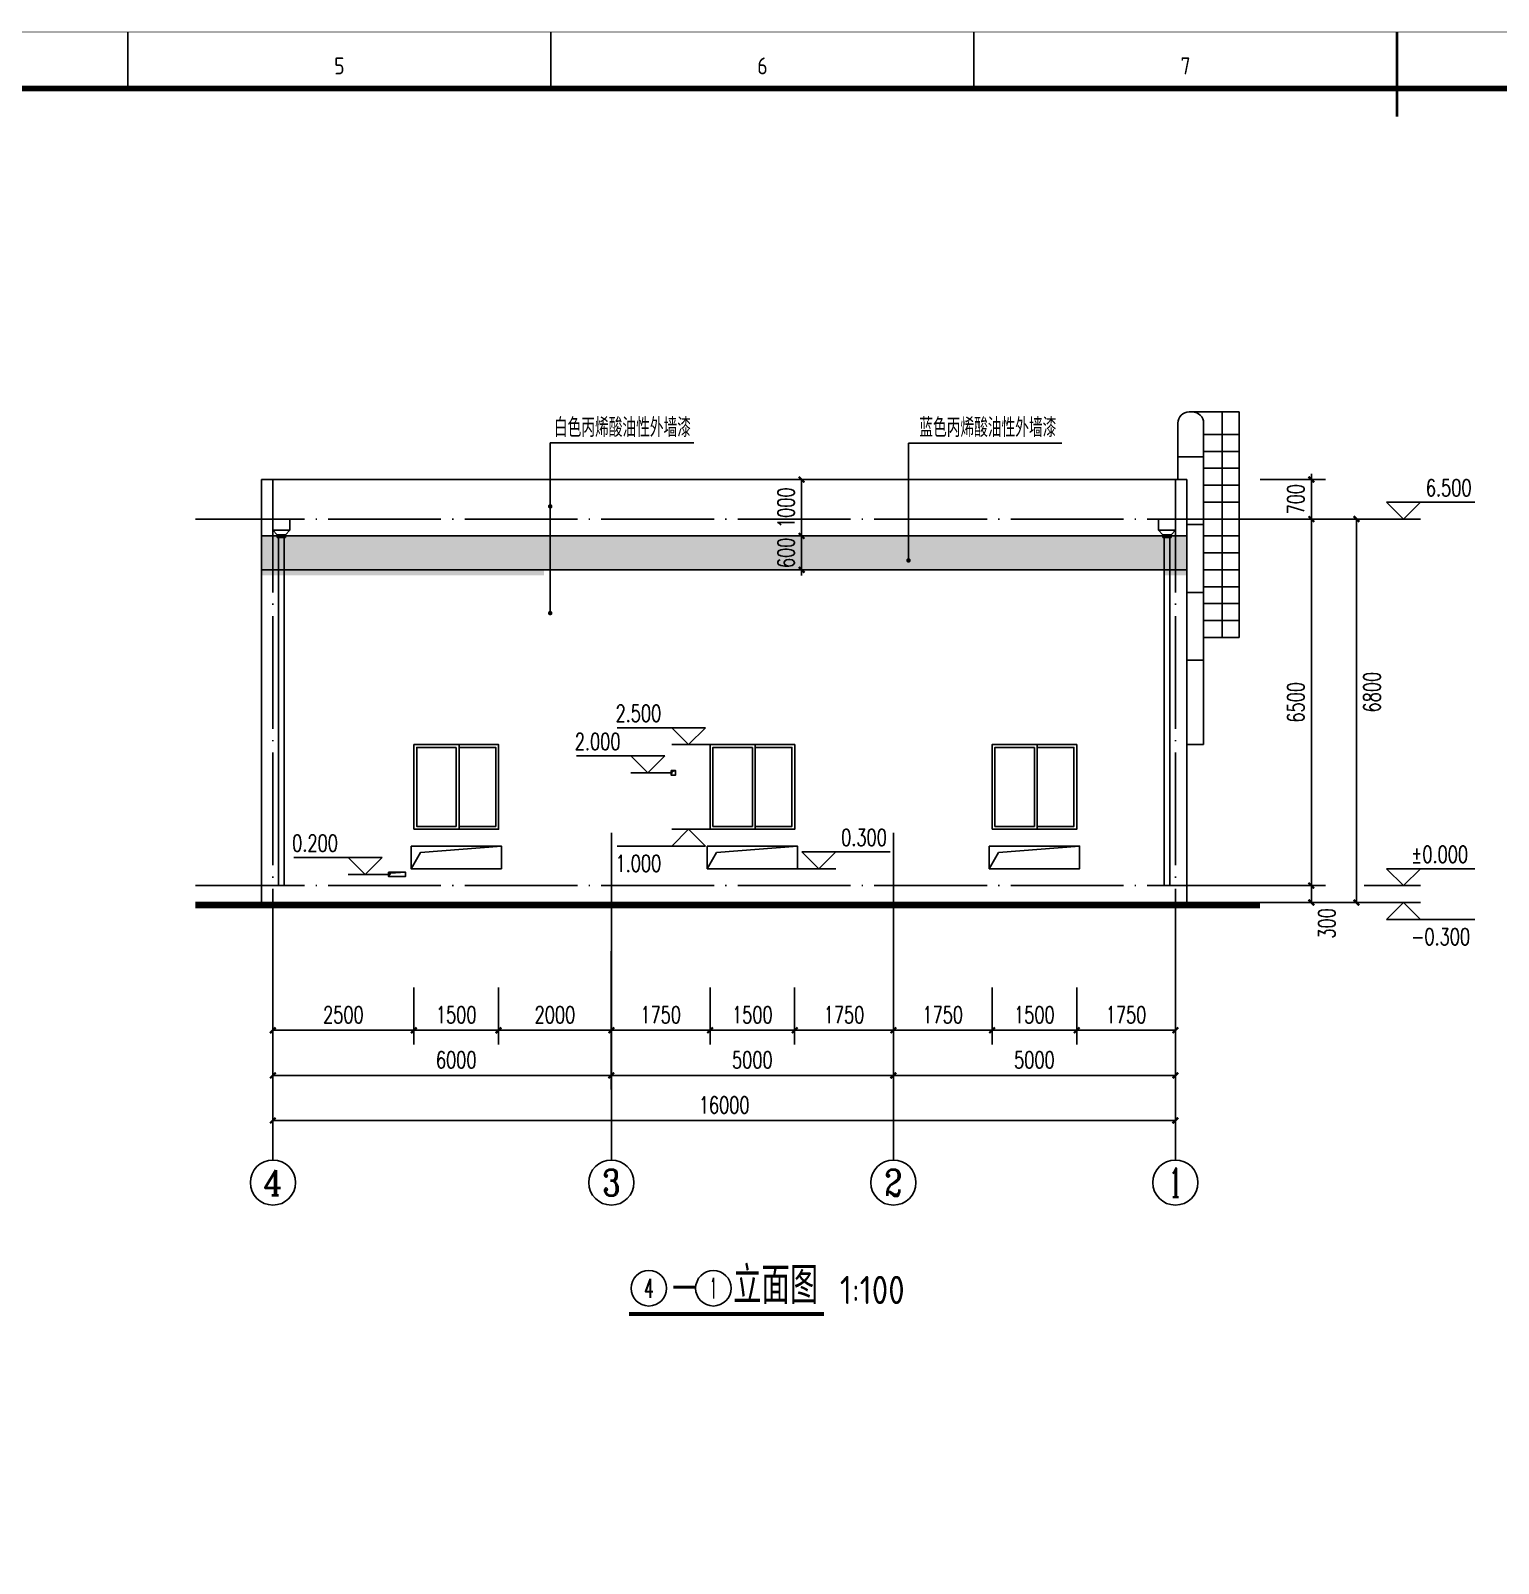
# Model space of a CAD drawing. Extents: x 36816 to 262577, y 14502 to 89811.
# Drawn here: x 185829 to 211848, y 53461 to 80637 of the extents above; entities that cross this region are included whole.
import ezdxf
from ezdxf.enums import TextEntityAlignment as Align

# ---------------------------------------------------------------- set-up
doc = ezdxf.new("R2010")
doc.units = 0
doc.header["$LTSCALE"] = 1000
doc.header["$MEASUREMENT"] = 0
doc.linetypes.add('DOTE', pattern=[2.42, 2, -0.2, 0.02, -0.2])
doc.layers.get('0').update_dxf_attribs({"color": 8})
doc.layers.get('Defpoints').update_dxf_attribs({"color": 8})
for name, color, linetype in [('3T_WOOD', 8, 'Continuous'), ('AXIS', 8, 'Continuous'), ('AXIS_TEXT', 8, 'Continuous'), ('DIM_ELEV', 8, 'Continuous'), ('DIM_LEAD', 8, 'Continuous'), ('DIM_SYMB', 8, 'Continuous'), ('DOTE', 8, 'DOTE'), ('PUB_DIM', 8, 'Continuous'), ('PUB_TEXT', 8, 'Continuous'), ('WALL', 8, 'Continuous'), ('WINDOW', 8, 'Continuous')]:
    doc.layers.add(name, color=color, linetype=linetype)
doc.styles.add('_HZTXT', font='standard.shx', dxfattribs={"width": 0.8, "bigfont": 'haiwenhz.shx'})
doc.styles.add('_TCH_AXIS', font='COMPLEX.shx', dxfattribs={"bigfont": 'gbcbig.shx'})
doc.styles.add('_TCH_DIM', font='simplex.shx', dxfattribs={"bigfont": 'gbcbig.shx'})
doc.styles.add('_TCH_DIM_T3', font='simplex.shx', dxfattribs={"width": 0.705882, "bigfont": 'gbcbig.shx'})
doc.styles.get("Standard").update_dxf_attribs({"font": 'gbenor.shx', "bigfont": 'gbcbig.shx'})
doc.styles.add('TK', font='GEDITXT.SHX', dxfattribs={"width": 0.85, "height": 3.5, "bigfont": 'DXT.SHX'})
doc.dimstyles.new('_TCH_ARCH&&100', dxfattribs={"dimtxt": 297.5, "dimasz": 100, "dimexe": 250, "dimexo": 300, "dimgap": 126.25, "dimtad": 1, "dimdec": 0, "dimzin": 0, "dimdsep": 46, "dimtxsty": '_TCH_DIM_T3', "dimblk": 'ARCHTICK', "dimcen": 0.09, "dimclrt": 7, "dimazin": 2, "dimtfac": 1, "dimtdec": 0, "dimtix": 1, "dimtmove": 2, "dimatfit": 3, "dimldrblk": 'ARCHTICK', "dimfxl": 0, "dimtolj": 1, "dimtzin": 0, "dimarcsym": 0})

# ---------------------------------------------------------------- blocks, each defined once
blk = doc.blocks.new('_RAINH')
for p, q in [((-150, 0), (-150, -200)), ((150, 0), (-150, 0)), ((150, -200), (150, 0)), ((-150, -200), (150, -200)), ((-150, -200), (-75, -280)), ((75, -280), (150, -200)), ((-75, -280), (75, -280)), ((-75, -280), (-75, -330)), ((-75, -330), (75, -330)), ((75, -330), (75, -280))]:
    blk.add_line(p, q)
blk = doc.blocks.new('GEDI_WK_A11')
at = {"color": 3}
for p, q in [((300, 584), (300, 594)), ((375, 584), (375, 594)), ((450, 584), (450, 594)), ((525, 584), (525, 594))]:
    blk.add_line(p, q, dxfattribs=at)
for points, const_width in [([(0, 0), (1050, 0), (1050, 594), (0, 594)], 0.1), ([(25, 10), (1040, 10), (1040, 584), (25, 584)], 1)]:
    blk.add_lwpolyline(points, close=True, dxfattribs=dict(at, const_width=const_width))
at = {"color": 3, "const_width": 0.5}
blk.add_lwpolyline([(525, 579), (525, 594)], dxfattribs=at)
at = {"color": 3}
for s, p in [('5', (337.5, 588)), ('6', (412.5, 588)), ('7', (487.5, 588))]:
    blk.add_text(s, height=3, dxfattribs=at).set_placement(p, align=Align.MIDDLE)
blk = doc.blocks.new('A$C7DF8697A')
blk.add_blockref('GEDI_WK_A11', (0, 0))
at = {"style": 'TK', "width": 0.85}
for tag, height, p in [('PROJECTNAME', 4.75, (985, 44)), ('PHASE', 4, (1027, 44)), ('DRAWINGNAME', 4.75, (995, 31))]:
    blk.add_attdef(tag, text='', height=height, dxfattribs=at).set_placement(p, align=Align.MIDDLE_CENTER)
for tag, p, height in [('APPROVE', (872, 32.75), 3.5), ('DESIGN', (917, 32.75), 3.5), ('REVIEW1', (872, 25.75), 3.5), ('DRAW', (917, 25.75), 3.5), ('REVIEW2', (872, 18.75), 3.5), ('PROPORTION', (917, 18.75), 3.5), ('DRAWINGNUMBER', (967, 18.5), 4), ('CHECK', (872, 11.75), 3.5), ('DATE', (917, 11.75), 3.5), ('VERSION', (1033, 11.75), 3.5)]:
    blk.add_attdef(tag, p, '', height=height, dxfattribs=at)
blk = doc.blocks.new('_ArchTick')
at = {"color": 0, "linetype": 'ByBlock', "const_width": 0.4}
blk.add_lwpolyline([(-0.5, -0.5), (0.5, 0.5)], dxfattribs=at)
blk = doc.blocks.new('*D48')
at = {"layer": 'Defpoints', "color": 0, "transparency": 16777216}
for p in [(198835, 72678), (199496, 72678), (198835, 71678)]:
    blk.add_point(p, dxfattribs=at)
at = {"layer": 'PUB_DIM', "color": 0, "lineweight": -2, "transparency": 16777216}
for p, q in [((199135, 72678), (199746, 72678)), ((199496, 71678), (199496, 72678)), ((199135, 71678), (199746, 71678))]:
    blk.add_line(p, q, dxfattribs=at)
at = {"layer": 'PUB_DIM', "color": 0, "lineweight": -2, "transparency": 16777216, "xscale": 100, "yscale": 100, "zscale": 100}
for p, rotation in [((199496, 72678), 90), ((199496, 71678), 270)]:
    blk.add_blockref('_ArchTick', p, dxfattribs=dict(at, rotation=rotation))
at = {"layer": 'PUB_DIM', "color": 7, "transparency": 16777216, "insert": (199221, 72178), "char_height": 297.5, "attachment_point": 5, "rotation": 90, "style": '_TCH_DIM_T3'}
blk.add_mtext('\\A1;1000', dxfattribs=at)
blk = doc.blocks.new('*D49')
at = {"layer": 'Defpoints', "color": 0, "transparency": 16777216}
for p in [(198835, 71678), (199496, 71678), (198835, 71078)]:
    blk.add_point(p, dxfattribs=at)
at = {"layer": 'PUB_DIM', "color": 0, "lineweight": -2, "transparency": 16777216}
for p, q in [((199496, 71678), (199496, 71778)), ((199135, 71678), (199746, 71678)), ((199496, 71078), (199496, 71678)), ((199135, 71078), (199746, 71078)), ((199496, 71078), (199496, 70978))]:
    blk.add_line(p, q, dxfattribs=at)
at = {"layer": 'PUB_DIM', "color": 0, "lineweight": -2, "transparency": 16777216, "xscale": 100, "yscale": 100, "zscale": 100}
for p, rotation in [((199496, 71678), 270), ((199496, 71078), 90)]:
    blk.add_blockref('_ArchTick', p, dxfattribs=dict(at, rotation=rotation))
at = {"layer": 'PUB_DIM', "color": 7, "transparency": 16777216, "insert": (199221, 71378), "char_height": 297.5, "attachment_point": 5, "rotation": 90, "style": '_TCH_DIM_T3'}
blk.add_mtext('\\A1;600', dxfattribs=at)
blk = doc.blocks.new('*D77')
at = {"layer": 'Defpoints', "color": 0, "transparency": 16777216}
for p in [(204373, 63973), (206123, 63973), (206123, 62913)]:
    blk.add_point(p, dxfattribs=at)
at = {"layer": 'PUB_DIM', "color": 0, "lineweight": -2, "transparency": 16777216}
for p, q in [((204373, 63673), (204373, 62663)), ((206123, 63673), (206123, 62663)), ((204373, 62913), (206123, 62913))]:
    blk.add_line(p, q, dxfattribs=at)
at = {"layer": 'PUB_DIM', "color": 0, "lineweight": -2, "transparency": 16777216, "xscale": 100, "yscale": 100, "zscale": 100, "rotation": 180}
blk.add_blockref('_ArchTick', (204373, 62913), dxfattribs=at)
at = {"layer": 'PUB_DIM', "color": 0, "lineweight": -2, "transparency": 16777216, "xscale": 100, "yscale": 100, "zscale": 100}
blk.add_blockref('_ArchTick', (206123, 62913), dxfattribs=at)
at = {"layer": 'PUB_DIM', "color": 7, "transparency": 16777216, "insert": (205248, 63188), "char_height": 297.5, "attachment_point": 5, "style": '_TCH_DIM_T3'}
blk.add_mtext('\\A1;1750', dxfattribs=at)
blk = doc.blocks.new('*D78')
at = {"layer": 'Defpoints', "color": 0, "transparency": 16777216}
for p in [(202873, 63973), (204373, 63973), (204373, 62913)]:
    blk.add_point(p, dxfattribs=at)
at = {"layer": 'PUB_DIM', "color": 0, "lineweight": -2, "transparency": 16777216}
for p, q in [((202873, 63673), (202873, 62663)), ((204373, 63673), (204373, 62663)), ((202873, 62913), (204373, 62913))]:
    blk.add_line(p, q, dxfattribs=at)
at = {"layer": 'PUB_DIM', "color": 0, "lineweight": -2, "transparency": 16777216, "xscale": 100, "yscale": 100, "zscale": 100, "rotation": 180}
blk.add_blockref('_ArchTick', (202873, 62913), dxfattribs=at)
at = {"layer": 'PUB_DIM', "color": 0, "lineweight": -2, "transparency": 16777216, "xscale": 100, "yscale": 100, "zscale": 100}
blk.add_blockref('_ArchTick', (204373, 62913), dxfattribs=at)
at = {"layer": 'PUB_DIM', "color": 7, "transparency": 16777216, "insert": (203623, 63188), "char_height": 297.5, "attachment_point": 5, "style": '_TCH_DIM_T3'}
blk.add_mtext('\\A1;1500', dxfattribs=at)
blk = doc.blocks.new('*D79')
at = {"layer": 'Defpoints', "color": 0, "transparency": 16777216}
for p in [(201123, 63973), (202873, 63973), (202873, 62913)]:
    blk.add_point(p, dxfattribs=at)
at = {"layer": 'PUB_DIM', "color": 0, "lineweight": -2, "transparency": 16777216}
for p, q in [((201123, 63673), (201123, 62663)), ((202873, 63673), (202873, 62663)), ((201123, 62913), (202873, 62913))]:
    blk.add_line(p, q, dxfattribs=at)
at = {"layer": 'PUB_DIM', "color": 0, "lineweight": -2, "transparency": 16777216, "xscale": 100, "yscale": 100, "zscale": 100, "rotation": 180}
blk.add_blockref('_ArchTick', (201123, 62913), dxfattribs=at)
at = {"layer": 'PUB_DIM', "color": 0, "lineweight": -2, "transparency": 16777216, "xscale": 100, "yscale": 100, "zscale": 100}
blk.add_blockref('_ArchTick', (202873, 62913), dxfattribs=at)
at = {"layer": 'PUB_DIM', "color": 7, "transparency": 16777216, "insert": (201998, 63188), "char_height": 297.5, "attachment_point": 5, "style": '_TCH_DIM_T3'}
blk.add_mtext('\\A1;1750', dxfattribs=at)
blk = doc.blocks.new('*D80')
at = {"layer": 'Defpoints', "color": 0, "transparency": 16777216}
for p in [(199373, 63973), (201123, 63973), (201123, 62913)]:
    blk.add_point(p, dxfattribs=at)
at = {"layer": 'PUB_DIM', "color": 0, "lineweight": -2, "transparency": 16777216}
for p, q in [((199373, 63673), (199373, 62663)), ((201123, 63673), (201123, 62663)), ((199373, 62913), (201123, 62913))]:
    blk.add_line(p, q, dxfattribs=at)
at = {"layer": 'PUB_DIM', "color": 0, "lineweight": -2, "transparency": 16777216, "xscale": 100, "yscale": 100, "zscale": 100, "rotation": 180}
blk.add_blockref('_ArchTick', (199373, 62913), dxfattribs=at)
at = {"layer": 'PUB_DIM', "color": 0, "lineweight": -2, "transparency": 16777216, "xscale": 100, "yscale": 100, "zscale": 100}
blk.add_blockref('_ArchTick', (201123, 62913), dxfattribs=at)
at = {"layer": 'PUB_DIM', "color": 7, "transparency": 16777216, "insert": (200248, 63188), "char_height": 297.5, "attachment_point": 5, "style": '_TCH_DIM_T3'}
blk.add_mtext('\\A1;1750', dxfattribs=at)
blk = doc.blocks.new('*D81')
at = {"layer": 'Defpoints', "color": 0, "transparency": 16777216}
for p in [(197873, 63973), (199373, 63973), (199373, 62913)]:
    blk.add_point(p, dxfattribs=at)
at = {"layer": 'PUB_DIM', "color": 0, "lineweight": -2, "transparency": 16777216}
for p, q in [((197873, 63673), (197873, 62663)), ((199373, 63673), (199373, 62663)), ((197873, 62913), (199373, 62913))]:
    blk.add_line(p, q, dxfattribs=at)
at = {"layer": 'PUB_DIM', "color": 0, "lineweight": -2, "transparency": 16777216, "xscale": 100, "yscale": 100, "zscale": 100, "rotation": 180}
blk.add_blockref('_ArchTick', (197873, 62913), dxfattribs=at)
at = {"layer": 'PUB_DIM', "color": 0, "lineweight": -2, "transparency": 16777216, "xscale": 100, "yscale": 100, "zscale": 100}
blk.add_blockref('_ArchTick', (199373, 62913), dxfattribs=at)
at = {"layer": 'PUB_DIM', "color": 7, "transparency": 16777216, "insert": (198623, 63188), "char_height": 297.5, "attachment_point": 5, "style": '_TCH_DIM_T3'}
blk.add_mtext('\\A1;1500', dxfattribs=at)
blk = doc.blocks.new('*D82')
at = {"layer": 'Defpoints', "color": 0, "transparency": 16777216}
for p in [(196123, 63973), (197873, 63973), (197873, 62913)]:
    blk.add_point(p, dxfattribs=at)
at = {"layer": 'PUB_DIM', "color": 0, "lineweight": -2, "transparency": 16777216}
for p, q in [((196123, 63673), (196123, 62663)), ((197873, 63673), (197873, 62663)), ((196123, 62913), (197873, 62913))]:
    blk.add_line(p, q, dxfattribs=at)
at = {"layer": 'PUB_DIM', "color": 0, "lineweight": -2, "transparency": 16777216, "xscale": 100, "yscale": 100, "zscale": 100, "rotation": 180}
blk.add_blockref('_ArchTick', (196123, 62913), dxfattribs=at)
at = {"layer": 'PUB_DIM', "color": 0, "lineweight": -2, "transparency": 16777216, "xscale": 100, "yscale": 100, "zscale": 100}
blk.add_blockref('_ArchTick', (197873, 62913), dxfattribs=at)
at = {"layer": 'PUB_DIM', "color": 7, "transparency": 16777216, "insert": (196998, 63188), "char_height": 297.5, "attachment_point": 5, "style": '_TCH_DIM_T3'}
blk.add_mtext('\\A1;1750', dxfattribs=at)
blk = doc.blocks.new('*D83')
at = {"layer": 'Defpoints', "color": 0, "transparency": 16777216}
for p in [(194123, 63973), (196123, 63973), (196123, 62913)]:
    blk.add_point(p, dxfattribs=at)
at = {"layer": 'PUB_DIM', "color": 0, "lineweight": -2, "transparency": 16777216}
for p, q in [((194123, 63673), (194123, 62663)), ((196123, 63673), (196123, 62663)), ((194123, 62913), (196123, 62913))]:
    blk.add_line(p, q, dxfattribs=at)
at = {"layer": 'PUB_DIM', "color": 0, "lineweight": -2, "transparency": 16777216, "xscale": 100, "yscale": 100, "zscale": 100, "rotation": 180}
blk.add_blockref('_ArchTick', (194123, 62913), dxfattribs=at)
at = {"layer": 'PUB_DIM', "color": 0, "lineweight": -2, "transparency": 16777216, "xscale": 100, "yscale": 100, "zscale": 100}
blk.add_blockref('_ArchTick', (196123, 62913), dxfattribs=at)
at = {"layer": 'PUB_DIM', "color": 7, "transparency": 16777216, "insert": (195123, 63188), "char_height": 297.5, "attachment_point": 5, "style": '_TCH_DIM_T3'}
blk.add_mtext('\\A1;2000', dxfattribs=at)
blk = doc.blocks.new('*D84')
at = {"layer": 'Defpoints', "color": 0, "transparency": 16777216}
for p in [(192623, 63973), (194123, 63973), (194123, 62913)]:
    blk.add_point(p, dxfattribs=at)
at = {"layer": 'PUB_DIM', "color": 0, "lineweight": -2, "transparency": 16777216}
for p, q in [((192623, 63673), (192623, 62663)), ((194123, 63673), (194123, 62663)), ((192623, 62913), (194123, 62913))]:
    blk.add_line(p, q, dxfattribs=at)
at = {"layer": 'PUB_DIM', "color": 0, "lineweight": -2, "transparency": 16777216, "xscale": 100, "yscale": 100, "zscale": 100, "rotation": 180}
blk.add_blockref('_ArchTick', (192623, 62913), dxfattribs=at)
at = {"layer": 'PUB_DIM', "color": 0, "lineweight": -2, "transparency": 16777216, "xscale": 100, "yscale": 100, "zscale": 100}
blk.add_blockref('_ArchTick', (194123, 62913), dxfattribs=at)
at = {"layer": 'PUB_DIM', "color": 7, "transparency": 16777216, "insert": (193373, 63188), "char_height": 297.5, "attachment_point": 5, "style": '_TCH_DIM_T3'}
blk.add_mtext('\\A1;1500', dxfattribs=at)
blk = doc.blocks.new('*D85')
at = {"layer": 'Defpoints', "color": 0, "transparency": 16777216}
for p in [(190123, 63973), (192623, 63973), (192623, 62913)]:
    blk.add_point(p, dxfattribs=at)
at = {"layer": 'PUB_DIM', "color": 0, "lineweight": -2, "transparency": 16777216}
for p, q in [((190123, 63673), (190123, 62663)), ((192623, 63673), (192623, 62663)), ((190123, 62913), (192623, 62913))]:
    blk.add_line(p, q, dxfattribs=at)
at = {"layer": 'PUB_DIM', "color": 0, "lineweight": -2, "transparency": 16777216, "xscale": 100, "yscale": 100, "zscale": 100, "rotation": 180}
blk.add_blockref('_ArchTick', (190123, 62913), dxfattribs=at)
at = {"layer": 'PUB_DIM', "color": 0, "lineweight": -2, "transparency": 16777216, "xscale": 100, "yscale": 100, "zscale": 100}
blk.add_blockref('_ArchTick', (192623, 62913), dxfattribs=at)
at = {"layer": 'PUB_DIM', "color": 7, "transparency": 16777216, "insert": (191373, 63188), "char_height": 297.5, "attachment_point": 5, "style": '_TCH_DIM_T3'}
blk.add_mtext('\\A1;2500', dxfattribs=at)
blk = doc.blocks.new('*D86')
at = {"layer": 'AXIS', "color": 0, "lineweight": -2, "transparency": 16777216}
for p, q in [((201123, 64313), (201123, 61863)), ((206123, 64313), (206123, 61863)), ((201123, 62113), (206123, 62113))]:
    blk.add_line(p, q, dxfattribs=at)
at = {"layer": 'Defpoints', "color": 0, "transparency": 16777216}
for p in [(201123, 64613), (206123, 64613), (206123, 62113)]:
    blk.add_point(p, dxfattribs=at)
at = {"layer": 'AXIS', "color": 0, "lineweight": -2, "transparency": 16777216, "xscale": 100, "yscale": 100, "zscale": 100, "rotation": 180}
blk.add_blockref('_ArchTick', (201123, 62113), dxfattribs=at)
at = {"layer": 'AXIS', "color": 0, "lineweight": -2, "transparency": 16777216, "xscale": 100, "yscale": 100, "zscale": 100}
blk.add_blockref('_ArchTick', (206123, 62113), dxfattribs=at)
at = {"layer": 'AXIS', "color": 7, "transparency": 16777216, "insert": (203623, 62388), "char_height": 297.5, "attachment_point": 5, "style": '_TCH_DIM_T3'}
blk.add_mtext('\\A1;5000', dxfattribs=at)
blk = doc.blocks.new('*D87')
at = {"layer": 'AXIS', "color": 0, "lineweight": -2, "transparency": 16777216}
for p, q in [((196123, 64313), (196123, 61863)), ((201123, 64313), (201123, 61863)), ((196123, 62113), (201123, 62113))]:
    blk.add_line(p, q, dxfattribs=at)
at = {"layer": 'Defpoints', "color": 0, "transparency": 16777216}
for p in [(196123, 64613), (201123, 64613), (201123, 62113)]:
    blk.add_point(p, dxfattribs=at)
at = {"layer": 'AXIS', "color": 0, "lineweight": -2, "transparency": 16777216, "xscale": 100, "yscale": 100, "zscale": 100, "rotation": 180}
blk.add_blockref('_ArchTick', (196123, 62113), dxfattribs=at)
at = {"layer": 'AXIS', "color": 0, "lineweight": -2, "transparency": 16777216, "xscale": 100, "yscale": 100, "zscale": 100}
blk.add_blockref('_ArchTick', (201123, 62113), dxfattribs=at)
at = {"layer": 'AXIS', "color": 7, "transparency": 16777216, "insert": (198623, 62388), "char_height": 297.5, "attachment_point": 5, "style": '_TCH_DIM_T3'}
blk.add_mtext('\\A1;5000', dxfattribs=at)
blk = doc.blocks.new('*D88')
at = {"layer": 'AXIS', "color": 0, "lineweight": -2, "transparency": 16777216}
for p, q in [((190123, 64313), (190123, 61863)), ((196123, 64313), (196123, 61863)), ((190123, 62113), (196123, 62113))]:
    blk.add_line(p, q, dxfattribs=at)
at = {"layer": 'Defpoints', "color": 0, "transparency": 16777216}
for p in [(190123, 64613), (196123, 64613), (196123, 62113)]:
    blk.add_point(p, dxfattribs=at)
at = {"layer": 'AXIS', "color": 0, "lineweight": -2, "transparency": 16777216, "xscale": 100, "yscale": 100, "zscale": 100, "rotation": 180}
blk.add_blockref('_ArchTick', (190123, 62113), dxfattribs=at)
at = {"layer": 'AXIS', "color": 0, "lineweight": -2, "transparency": 16777216, "xscale": 100, "yscale": 100, "zscale": 100}
blk.add_blockref('_ArchTick', (196123, 62113), dxfattribs=at)
at = {"layer": 'AXIS', "color": 7, "transparency": 16777216, "insert": (193373, 62388), "char_height": 297.5, "attachment_point": 5, "style": '_TCH_DIM_T3'}
blk.add_mtext('\\A1;6000', dxfattribs=at)
blk = doc.blocks.new('*D89')
at = {"layer": 'AXIS', "color": 0, "lineweight": -2, "transparency": 16777216}
for p, q in [((190123, 64313), (190123, 61063)), ((206123, 64313), (206123, 61063)), ((190123, 61313), (206123, 61313))]:
    blk.add_line(p, q, dxfattribs=at)
at = {"layer": 'Defpoints', "color": 0, "transparency": 16777216}
for p in [(190123, 64613), (206123, 64613), (206123, 61313)]:
    blk.add_point(p, dxfattribs=at)
at = {"layer": 'AXIS', "color": 0, "lineweight": -2, "transparency": 16777216, "xscale": 100, "yscale": 100, "zscale": 100, "rotation": 180}
blk.add_blockref('_ArchTick', (190123, 61313), dxfattribs=at)
at = {"layer": 'AXIS', "color": 0, "lineweight": -2, "transparency": 16777216, "xscale": 100, "yscale": 100, "zscale": 100}
blk.add_blockref('_ArchTick', (206123, 61313), dxfattribs=at)
at = {"layer": 'AXIS', "color": 7, "transparency": 16777216, "insert": (198123, 61588), "char_height": 297.5, "attachment_point": 5, "style": '_TCH_DIM_T3'}
blk.add_mtext('\\A1;16000', dxfattribs=at)
blk = doc.blocks.new('*D90')
at = {"layer": 'Defpoints', "color": 0, "transparency": 16777216}
for p in [(207623, 71978), (209333, 71978), (207623, 65178)]:
    blk.add_point(p, dxfattribs=at)
at = {"layer": 'PUB_DIM', "color": 0, "lineweight": -2, "transparency": 16777216}
for p, q in [((207923, 71978), (209583, 71978)), ((209333, 65178), (209333, 71978)), ((207923, 65178), (209583, 65178))]:
    blk.add_line(p, q, dxfattribs=at)
at = {"layer": 'PUB_DIM', "color": 0, "lineweight": -2, "transparency": 16777216, "xscale": 100, "yscale": 100, "zscale": 100}
for p, rotation in [((209333, 71978), 90), ((209333, 65178), 270)]:
    blk.add_blockref('_ArchTick', p, dxfattribs=dict(at, rotation=rotation))
at = {"layer": 'PUB_DIM', "color": 7, "transparency": 16777216, "insert": (209608, 68908), "char_height": 297.5, "attachment_point": 5, "rotation": 90, "style": '_TCH_DIM_T3'}
blk.add_mtext('\\A1;6800', dxfattribs=at)
blk = doc.blocks.new('*D91')
at = {"layer": 'Defpoints', "color": 0, "transparency": 16777216}
for p in [(207323, 72678), (208533, 72678), (207323, 71978)]:
    blk.add_point(p, dxfattribs=at)
at = {"layer": 'PUB_DIM', "color": 0, "lineweight": -2, "transparency": 16777216}
for p, q in [((207623, 72678), (208783, 72678)), ((208533, 72678), (208533, 72778)), ((208533, 71978), (208533, 72678)), ((207623, 71978), (208783, 71978)), ((208533, 71978), (208533, 71878))]:
    blk.add_line(p, q, dxfattribs=at)
at = {"layer": 'PUB_DIM', "color": 0, "lineweight": -2, "transparency": 16777216, "xscale": 100, "yscale": 100, "zscale": 100}
for p, rotation in [((208533, 72678), 270), ((208533, 71978), 90)]:
    blk.add_blockref('_ArchTick', p, dxfattribs=dict(at, rotation=rotation))
at = {"layer": 'PUB_DIM', "color": 7, "transparency": 16777216, "insert": (208258, 72328), "char_height": 297.5, "attachment_point": 5, "rotation": 90, "style": '_TCH_DIM_T3'}
blk.add_mtext('\\A1;700', dxfattribs=at)
blk = doc.blocks.new('*D92')
at = {"layer": 'Defpoints', "color": 0, "transparency": 16777216}
for p in [(207323, 71978), (208533, 71978), (207323, 65478)]:
    blk.add_point(p, dxfattribs=at)
at = {"layer": 'PUB_DIM', "color": 0, "lineweight": -2, "transparency": 16777216}
for p, q in [((207623, 71978), (208783, 71978)), ((208533, 65478), (208533, 71978)), ((207623, 65478), (208783, 65478))]:
    blk.add_line(p, q, dxfattribs=at)
at = {"layer": 'PUB_DIM', "color": 0, "lineweight": -2, "transparency": 16777216, "xscale": 100, "yscale": 100, "zscale": 100}
for p, rotation in [((208533, 71978), 90), ((208533, 65478), 270)]:
    blk.add_blockref('_ArchTick', p, dxfattribs=dict(at, rotation=rotation))
at = {"layer": 'PUB_DIM', "color": 7, "transparency": 16777216, "insert": (208258, 68728), "char_height": 297.5, "attachment_point": 5, "rotation": 90, "style": '_TCH_DIM_T3'}
blk.add_mtext('\\A1;6500', dxfattribs=at)
blk = doc.blocks.new('*D93')
at = {"layer": 'Defpoints', "color": 0, "transparency": 16777216}
for p in [(207323, 65478), (208533, 65478), (207323, 65178)]:
    blk.add_point(p, dxfattribs=at)
at = {"layer": 'PUB_DIM', "color": 0, "lineweight": -2, "transparency": 16777216}
for p, q in [((207623, 65478), (208783, 65478)), ((208533, 65178), (208533, 65478)), ((207623, 65178), (208783, 65178))]:
    blk.add_line(p, q, dxfattribs=at)
at = {"layer": 'PUB_DIM', "color": 0, "lineweight": -2, "transparency": 16777216, "xscale": 100, "yscale": 100, "zscale": 100}
for p, rotation in [((208533, 65478), 90), ((208533, 65178), 270)]:
    blk.add_blockref('_ArchTick', p, dxfattribs=dict(at, rotation=rotation))
at = {"layer": 'PUB_DIM', "color": 7, "transparency": 16777216, "insert": (208808, 64808), "char_height": 297.5, "attachment_point": 5, "rotation": 90, "style": '_TCH_DIM_T3'}
blk.add_mtext('\\A1;300', dxfattribs=at)

msp = doc.modelspace()

# ---------------------------------------------------------------- hatches: boundary and pattern name
h = msp.add_hatch()
h.set_pattern_fill('DOTS', color=4, scale=50, style=0)
h.set_pattern_definition([(0, (167617.69, 70978.13), (39.6875, 79.375), [0, -79.375])])
h.paths.add_polyline_path([(189923.5, 70978.1), (190123.5, 70978.1), (190123.5, 71678.1), (189923.5, 71678.1)])
h.paths.add_polyline_path([(190123.5, 70978.1), (190223.5, 70978.1), (190223.5, 71648.1), (190198.5, 71648.1), (190198.5, 71678.1), (190123.5, 71678.1)])
h.paths.add_polyline_path([(190323.5, 71648.1), (190223.5, 71648.1), (190223.5, 70978.1), (190323.5, 70978.1)])
h.paths.add_polyline_path([(194931.5, 70978.1), (194931.5, 71678.1), (190348.5, 71678.1), (190348.5, 71648.1), (190323.5, 71648.1), (190323.5, 70978.1)])
h.paths.add_polyline_path([(206023.5, 71648.1), (205923.5, 71648.1), (205923.5, 70978.1), (206023.5, 70978.1)])
h.paths.add_polyline_path([(206123.5, 71678.1), (206048.5, 71678.1), (206048.5, 71648.1), (206023.5, 71648.1), (206023.5, 70978.1), (206123.5, 70978.1)])
h.paths.add_polyline_path([(206123.5, 70978.1), (206323.5, 70978.1), (206323.5, 71678.1), (206123.5, 71678.1)])
h.paths.add_polyline_path([(194931.5, 71078.1), (205923.5, 71078.1), (205923.5, 71648.1), (205898.5, 71648.1), (205898.5, 71678.1), (194931.5, 71678.1)])

# ---------------------------------------------------------------- linework, layer by layer
at = {"color": 252}
for p, q in [((206168.6, 72678.1), (206168.6, 73678.1)), ((206368.6, 73878.1), (206423.5, 73878.1)), ((206396, 73878.1), (207253.5, 73878.1)), ((206623.5, 67978.1), (206623.5, 73678.1)), ((206953.5, 69878.1), (206953.5, 73878.1)), ((207253.5, 69878.1), (207253.5, 73878.1)), ((206623.5, 73478.1), (207253.5, 73478.1)), ((206623.5, 73178.1), (207253.5, 73178.1)), ((206623.5, 73078.1), (206168.6, 73078.1)), ((206623.5, 72878.1), (207253.5, 72878.1)), ((206623.5, 72578.1), (207253.5, 72578.1)), ((206623.5, 72278.1), (207253.5, 72278.1)), ((206623.5, 71878.1), (206323.5, 71878.1)), ((206623.5, 71978.1), (207253.5, 71978.1)), ((206623.5, 71678.1), (207253.5, 71678.1)), ((206623.5, 71378.1), (207253.5, 71378.1)), ((206623.5, 71078.1), (207253.5, 71078.1)), ((206623.5, 70678.1), (206323.5, 70678.1)), ((206623.5, 70778.1), (207253.5, 70778.1)), ((206623.5, 70478.1), (207253.5, 70478.1)), ((206623.5, 70178.1), (207253.5, 70178.1)), ((206623.5, 69878.1), (207253.5, 69878.1)), ((206623.5, 69478.1), (206323.5, 69478.1)), ((206623.5, 67978.1), (206323.5, 67978.1))]:
    msp.add_line(p, q, dxfattribs=at)
at = {"color": 4}
for p, q in [((189923.5, 71678.1), (206323.5, 71678.1)), ((189923.5, 71078.1), (206323.5, 71078.1))]:
    msp.add_line(p, q, dxfattribs=at)
at = {"color": 6}
for points in [[(197183.5, 67518.1), (197263.5, 67518.1), (197263.5, 67438.1), (197183.5, 67438.1), (197183.5, 67518.1)], [(197183.5, 67438.1), (197203.3, 67499.9), (197263.5, 67518.1)], [(192573.5, 65778.1), (192738.2, 66063.4), (194173.5, 66178.1)], [(197823.5, 65778.1), (197988.2, 66063.4), (199423.5, 66178.1)], [(202823.5, 65778.1), (202988.2, 66063.4), (204423.5, 66178.1)], [(192173.5, 65638.1), (192208.7, 65698), (192473.5, 65718.1)]]:
    msp.add_lwpolyline(points, dxfattribs=at)
for points in [[(192573.5, 66178.1), (194173.5, 66178.1), (194173.5, 65778.1), (192573.5, 65778.1)], [(197823.5, 66178.1), (199423.5, 66178.1), (199423.5, 65778.1), (197823.5, 65778.1)], [(202823.5, 66178.1), (204423.5, 66178.1), (204423.5, 65778.1), (202823.5, 65778.1)], [(192173.5, 65718.1), (192473.5, 65718.1), (192473.5, 65638.1), (192173.5, 65638.1)]]:
    msp.add_lwpolyline(points, close=True, dxfattribs=at)
at = {"const_width": 100}
msp.add_lwpolyline([(207623.5, 65128.1), (192873.5, 65128.1), (188750.5, 65128.1)], dxfattribs=at)
at = {"color": 252}
for centre, start, end in [((206368.6, 73678.1), 90, 180), ((206423.5, 73678.1), 0, 90)]:
    msp.add_arc(centre, 200, start, end, dxfattribs=at)
at = {"layer": '3T_WOOD'}
for p, q in [((190223.5, 65478.1), (190223.5, 71648.1)), ((190323.5, 71648.1), (190323.5, 65478.1)), ((205923.5, 65478.1), (205923.5, 71648.1)), ((206023.5, 71648.1), (206023.5, 65478.1))]:
    msp.add_line(p, q, dxfattribs=at)
at = {"layer": 'AXIS'}
for p, q in [((190123.5, 64613), (190123.5, 60613)), ((196123.5, 64613), (196123.5, 60613)), ((201123.5, 64613), (201123.5, 60613)), ((206123.5, 64613), (206123.5, 60613))]:
    msp.add_line(p, q, dxfattribs=at)
for centre in [(190123.5, 60213), (196123.5, 60213), (201123.5, 60213), (206123.5, 60213)]:
    msp.add_circle(centre, 400, dxfattribs=at)
at = {"layer": 'DIM_ELEV'}
for p, q in [((210168.1, 71978.1), (209868.1, 72278.1)), ((209868.1, 72278.1), (211433.1, 72278.1)), ((210168.1, 71978.1), (210468.1, 72278.1)), ((209468.1, 71978.1), (210468.1, 71978.1)), ((197793.2, 68278.1), (196228.2, 68278.1)), ((197493.2, 67978.1), (197193.2, 68278.1)), ((197493.2, 67978.1), (197793.2, 68278.1)), ((198193.2, 67978.1), (197193.2, 67978.1)), ((197070.6, 67778.1), (195505.6, 67778.1)), ((196770.6, 67478.1), (196470.6, 67778.1)), ((196770.6, 67478.1), (197070.6, 67778.1)), ((197183.5, 67478.1), (196470.6, 67478.1)), ((197493.2, 66478.1), (197193.2, 66178.1)), ((198193.2, 66478.1), (197193.2, 66478.1)), ((197493.2, 66478.1), (197793.2, 66178.1)), ((197793.2, 66178.1), (196228.2, 66178.1)), ((199802.4, 65778.1), (199502.4, 66078.1)), ((199502.4, 66078.1), (201067.4, 66078.1)), ((199802.4, 65778.1), (200102.4, 66078.1)), ((192060.6, 65978.1), (190495.6, 65978.1)), ((191760.6, 65678.1), (191460.6, 65978.1)), ((191760.6, 65678.1), (192060.6, 65978.1)), ((199102.4, 65778.1), (200102.4, 65778.1)), ((210168.1, 65478.1), (209868.1, 65778.1)), ((209868.1, 65778.1), (211433.1, 65778.1)), ((210168.1, 65478.1), (210468.1, 65778.1)), ((192173.5, 65678.1), (191460.6, 65678.1)), ((209468.1, 65478.1), (210468.1, 65478.1)), ((209468.1, 65178.1), (210468.1, 65178.1)), ((210168.1, 65178.1), (209868.1, 64878.1)), ((210168.1, 65178.1), (210468.1, 64878.1)), ((209868.1, 64878.1), (211433.1, 64878.1))]:
    msp.add_line(p, q, dxfattribs=at)
at = {"layer": 'DIM_LEAD'}
for p, q in [((195039.9, 70309.7), (195039.9, 73326.5)), ((195039.9, 72202), (195039.9, 73326.5)), ((195039.9, 73326.5), (197585.5, 73326.5)), ((201391.4, 71243.7), (201391.4, 73325.7)), ((201391.4, 73325.7), (204107.9, 73325.7))]:
    msp.add_line(p, q, dxfattribs=at)
at = {"layer": 'DIM_LEAD', "const_width": 40}
for points in [[(195039.9, 72182, 1), (195039.9, 72222, 1)], [(201391.4, 71223.7, 1), (201391.4, 71263.7, 1)], [(195039.9, 70289.7, 1), (195039.9, 70329.7, 1)]]:
    msp.add_lwpolyline(points, format="xyb", close=True, dxfattribs=at)
at = {"layer": 'DIM_SYMB', "const_width": 70}
msp.add_lwpolyline([(196437.1, 57883.9), (199895, 57883.9)], dxfattribs=at)
at = {"layer": 'DOTE'}
for p, q in [((190123.5, 72678.1), (190123.5, 64613)), ((206123.5, 72678.1), (206123.5, 64613)), ((207623.5, 71978.1), (188750.5, 71978.1)), ((196123.5, 66415.7), (196123.5, 64613)), ((201123.5, 66415.7), (201123.5, 64613)), ((207623.5, 65478.1), (188750.5, 65478.1))]:
    msp.add_line(p, q, dxfattribs=at)
at = {"layer": 'PUB_TEXT'}
for centre in [(196787.1, 58338.9), (197932.2, 58338.9)]:
    msp.add_circle(centre, 315, dxfattribs=at)
at = {"layer": 'WALL'}
for p, q in [((189923.5, 72678.1), (189923.5, 65103.1)), ((206323.5, 72678.1), (189923.5, 72678.1)), ((206323.5, 72678.1), (206323.5, 65103.1))]:
    msp.add_line(p, q, dxfattribs=at)
for points in [[(206323.5, 65178.1), (206323.5, 72678.1), (189923.5, 72678.1), (189923.5, 65178.1)], [(207623.5, 65178.1), (192873.5, 65178.1), (188750.5, 65178.1)]]:
    msp.add_lwpolyline(points, dxfattribs=at)
at = {"layer": 'WINDOW'}
for p, q in [((193423.5, 67978.1), (193423.5, 66478.1)), ((198673.5, 67978.1), (198673.5, 66478.1)), ((203673.5, 67978.1), (203673.5, 66478.1)), ((193373.5, 67928.1), (193373.5, 66528.1)), ((198623.5, 67928.1), (198623.5, 66528.1)), ((203623.5, 67928.1), (203623.5, 66528.1))]:
    msp.add_line(p, q, dxfattribs=at)
for points in [[(192623.5, 66478.1), (194123.5, 66478.1), (194123.5, 67978.1), (192623.5, 67978.1)], [(197873.5, 66478.1), (199373.5, 66478.1), (199373.5, 67978.1), (197873.5, 67978.1)], [(202873.5, 66478.1), (204373.5, 66478.1), (204373.5, 67978.1), (202873.5, 67978.1)]]:
    msp.add_lwpolyline(points, close=True, dxfattribs=at)
for points in [[(193373.5, 67928.1), (192673.5, 67928.1), (192673.5, 66528.1), (193373.5, 66528.1)], [(193423.5, 66528.1), (194073.5, 66528.1), (194073.5, 67928.1), (193423.5, 67928.1)], [(198623.5, 67928.1), (197923.5, 67928.1), (197923.5, 66528.1), (198623.5, 66528.1)], [(198673.5, 66528.1), (199323.5, 66528.1), (199323.5, 67928.1), (198673.5, 67928.1)], [(203623.5, 67928.1), (202923.5, 67928.1), (202923.5, 66528.1), (203623.5, 66528.1)], [(203673.5, 66528.1), (204323.5, 66528.1), (204323.5, 67928.1), (203673.5, 67928.1)]]:
    msp.add_lwpolyline(points, dxfattribs=at)

# ---------------------------------------------------------------- block references
at = {"xscale": 100, "yscale": 100, "zscale": 100}
msp.add_blockref('A$C7DF8697A', (157552.4, 21212.3), dxfattribs=at)
at = {"layer": '3T_WOOD'}
for p in [(190273.5, 71978.1), (205973.5, 71978.1)]:
    msp.add_blockref('_RAINH', p, dxfattribs=at)

# ---------------------------------------------------------------- texts
at = {"layer": 'AXIS_TEXT', "style": '_TCH_AXIS'}
for s, height, p, p2 in [('4', 445.4, (189953.8, 59990.3), (190293.2, 59990.3)), ('3', 465.9, (195968.2, 59980.1), (196278.8, 59980.1)), ('2', 465.9, (200968.2, 59980.1), (201278.8, 59980.1)), ('1', 514.7, (206013.2, 59955.7), (206233.8, 59955.7))]:
    msp.add_text(s, height=height, dxfattribs=at).set_placement(p, p2, align=Align.FIT)
at = {"layer": 'PUB_TEXT', "style": '_TCH_DIM'}
for s, p in [('白色丙烯酸油性外墙漆', (195105, 73431.5)), ('蓝色丙烯酸油性外墙漆', (201582.7, 73430.7))]:
    msp.add_text(s, height=337.59, dxfattribs=at).set_placement(p)
at = {"layer": 'PUB_TEXT'}
for s, height, style, width, p in [('6.500', 297.5, '_TCH_DIM', 0.705882, (210563.1, 72383.1)), ('2.500', 297.5, '_TCH_DIM', 0.705882, (196198.2, 68383.1)), ('2.000', 297.5, '_TCH_DIM', 0.705882, (195475.6, 67883.1)), ('0.200', 297.5, '_TCH_DIM', 0.705882, (190465.6, 66083.1)), ('0.300', 297.5, '_TCH_DIM', 0.705882, (200197.4, 66183.1)), ('%%P0.000', 297.5, '_TCH_DIM', 0.705882, (210303.1, 65883.1)), ('1.000', 297.5, '_TCH_DIM', 0.705882, (196198.2, 65723.1)), ('-0.300', 297.5, '_TCH_DIM', 0.705882, (210303.1, 64423.1)), ('立面图', 661.42, '_HZTXT', 0.8, (198282.2, 58058.9)), ('-', 700, '_HZTXT', 0.8, (197137.1, 58058.9))]:
    msp.add_text(s, height=height, dxfattribs=dict(at, style=style, width=width)).set_placement(p)
at = {"layer": 'PUB_TEXT', "style": '_HZTXT'}
for s, height, width, p, p2 in [('4', 336.4, 0.717949, (196700.9, 58170.7), (196873.3, 58170.7)), ('1', 367, 1.033846, (197887, 58155.4), (197977.4, 58155.4))]:
    msp.add_text(s, height=height, dxfattribs=dict(at, width=width)).set_placement(p, p2, align=Align.FIT)
at = {"layer": 'PUB_TEXT'}
msp.add_text('1:100', height=500, dxfattribs=at).set_placement((200175, 58058.9))

# ---------------------------------------------------------------- dimensions: what is measured, and where the dimension line sits
at = {"layer": 'AXIS'}
dim = msp.add_linear_dim(base=(196123.5, 62113), p1=(190123.5, 64613), p2=(196123.5, 64613), angle=0, dimstyle='_TCH_ARCH&&100', dxfattribs=at)
dim.commit()
dim.dimension.update_dxf_attribs({"geometry": '*D88', "text_midpoint": (193373.5, 62388), "dimtype": 129})
for p1, p2, distance, picture, middle in [((190123.5, 64613), (206123.5, 64613), -3300, '*D89', (198123.5, 61588)), ((196123.5, 64613), (201123.5, 64613), -2500, '*D87', (198623.5, 62388)), ((201123.5, 64613), (206123.5, 64613), -2500, '*D86', (203623.5, 62388))]:
    dim = msp.add_aligned_dim(p1=p1, p2=p2, distance=distance, dimstyle='_TCH_ARCH&&100', dxfattribs=at)
    dim.commit()
    dim.dimension.update_dxf_attribs({"geometry": picture, "text_midpoint": middle})
at = {"layer": 'PUB_DIM'}
for p1, p2, distance, picture, middle in [((198834.7, 71678.1), (198834.7, 72678.1), -661.5, '*D48', (199221.2, 72178.1)), ((207323.5, 71978.1), (207323.5, 72678.1), -1209.4, '*D91', (208257.9, 72328.1)), ((207323.5, 65478.1), (207323.5, 71978.1), -1209.4, '*D92', (208257.9, 68728.1)), ((198834.7, 71078.1), (198834.7, 71678.1), -661.5, '*D49', (199221.2, 71378.1)), ((190123.5, 63973), (192623.5, 63973), -1060, '*D85', (191373.5, 63188)), ((192623.5, 63973), (194123.5, 63973), -1060, '*D84', (193373.5, 63188)), ((194123.5, 63973), (196123.5, 63973), -1060, '*D83', (195123.5, 63188)), ((196123.5, 63973), (197873.5, 63973), -1060, '*D82', (196998.5, 63188)), ((197873.5, 63973), (199373.5, 63973), -1060, '*D81', (198623.5, 63188)), ((199373.5, 63973), (201123.5, 63973), -1060, '*D80', (200248.5, 63188)), ((201123.5, 63973), (202873.5, 63973), -1060, '*D79', (201998.5, 63188)), ((202873.5, 63973), (204373.5, 63973), -1060, '*D78', (203623.5, 63188)), ((204373.5, 63973), (206123.5, 63973), -1060, '*D77', (205248.5, 63188))]:
    dim = msp.add_aligned_dim(p1=p1, p2=p2, distance=distance, dimstyle='_TCH_ARCH&&100', dxfattribs=at)
    dim.commit()
    dim.dimension.update_dxf_attribs({"geometry": picture, "text_midpoint": middle})
for base, p1, p2, picture, middle in [((209332.9, 71978.1), (207623.5, 65178.1), (207623.5, 71978.1), '*D90', (209607.9, 68907.5)), ((208532.9, 65478.1), (207323.5, 65178.1), (207323.5, 65478.1), '*D93', (208807.9, 64808.1))]:
    dim = msp.add_linear_dim(base=base, p1=p1, p2=p2, angle=90, dimstyle='_TCH_ARCH&&100', dxfattribs=at)
    dim.commit()
    dim.dimension.update_dxf_attribs({"geometry": picture, "text_midpoint": middle, "dimtype": 129})

doc.saveas('drawing.dxf')
